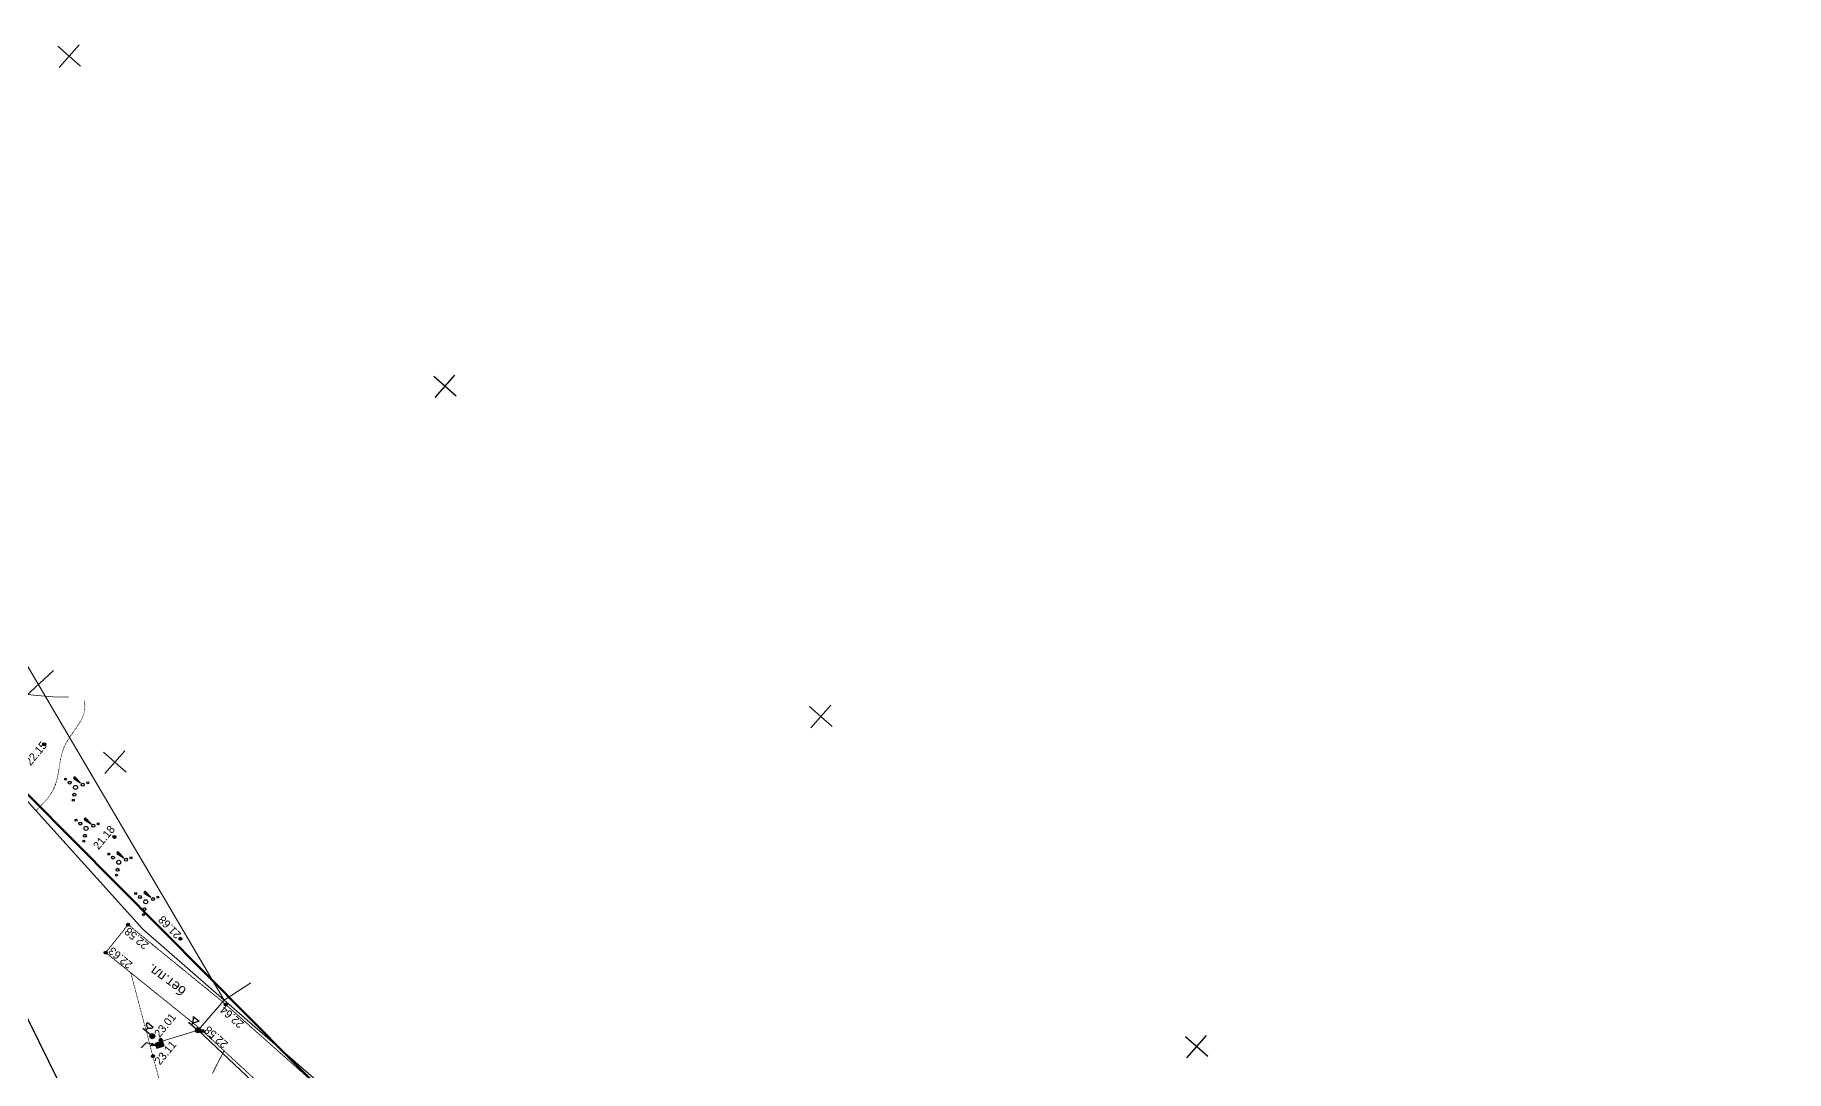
# Model space of a CAD drawing. Header units: millimetres. Extents: x -2893842 to -949497, y -1203244 to 262218.
# Drawn here: x -2119264 to -1944261, y -49306 to 54241 of the extents above; entities that cross this region are included whole.
import ezdxf

# ---------------------------------------------------------------- set-up
doc = ezdxf.new("R2010")
doc.units = ezdxf.units.MM
doc.linetypes.add('g5_01_5x1_5', pattern=[1.5, 0.75, -0.75])
doc.linetypes.add('g5_366', pattern=[0.85, 0.1, -0.75])
doc.layers.get('0').update_dxf_attribs({"lineweight": 5})
for name, color, linetype in [('!!!_ Размеры', 7, 'Continuous'), ('02_сетка', 253, 'Continuous'), ('07_Объекты электропередачи', 253, 'Continuous'), ('10_Границы покрытий и угодий', 253, 'Continuous'), ('12_Рельеф', 253, 'Continuous'), ('13_Растительность', 253, 'Continuous'), ('14_Ограждения', 253, 'Continuous'), ('19_Горизонтали', 253, 'Continuous'), ('30_Канализация', 253, 'Continuous'), ('61_Отметки высоты поверхности', 253, 'Continuous'), ('65_Границы', 253, 'Continuous')]:
    doc.layers.add(name, color=color, linetype=linetype)
doc.styles.add('LIKE17', font='d431.shx')
doc.styles.add('LIKE36', font='pragmai.shx')
doc.styles.add('Line_GUGK', font='')
doc.styles.get('Line_GUGK').set_extended_font_data('Bm431', italic=True)
doc.linetypes.add('g5_122_kl', pattern='A,1,-1,1.5,-0.4,["Кл",Line_GUGK,S=1,R=0,X=0,Y=-0.5],-2.4,1.5,-1,4,-1,4,-1,3', length=21.8)
doc.linetypes.add('g5_122_kn', pattern='A,1,-1,1.5,-0.4,["Кн",Line_GUGK,S=1,R=0,X=0,Y=-0.5],-2.4,1.5,-1,4,-1,4,-1,3', length=21.8)
doc.linetypes.add('g5_332', pattern='A,0.001,[18,GUGK_2005.shx,S=10,R=180,X=0,Y=0],0.5', length=0.501)
doc.linetypes.add('g5_476_2b', pattern='A,2.75,-0.25,[27,GUGK_2005.shx,S=1,R=0,X=0,Y=0],-0.25,2.75', length=6)

# ---------------------------------------------------------------- blocks, each defined once
blk = doc.blocks.new('BL_333')
at = {"color": 0}
for p, q in [((-3, 0), (3, 0)), ((0, -3), (0, 3))]:
    blk.add_line(p, q, dxfattribs=at)
blk = doc.blocks.new('g5_330')
blk.add_hatch(color=0).paths.add_polyline_path([(-0.15, 0, 1), (0.15, 0, 1)])
at = {"color": 0}
blk.add_circle((0, 0), 0.15, dxfattribs=at)
blk = doc.blocks.new('g5_111_3b')
h = blk.add_hatch(color=0)
edge = h.paths.add_edge_path()
edge.add_arc((0, 0), 0.25, 0, 360)
at = {"color": 0}
for points in [[(0, 1.25), (0, 0.25)], [(0.25, 0.875), (0, 0.875)], [(0.75, 1.25), (0.25, 0.875), (0.75, 0.5)], [(0.75, 1.25), (0.75, 0.5)]]:
    blk.add_lwpolyline(points, dxfattribs=at)
blk.add_circle((0, 0), 0.25, dxfattribs=at)
blk = doc.blocks.new('g5_113c')
blk.add_hatch(color=255).paths.add_polyline_path([(-0.33, 0.03), (0.33, 0.03), (0.33, 0.47), (-0.33, 0.47)])
at = {"color": 0}
blk.add_lwpolyline([(-0.38, 0), (0.38, 0), (0.38, 0.5), (-0.38, 0.5)], close=True, dxfattribs=at)
blk = doc.blocks.new('g5_113b')
blk.add_hatch(color=0).paths.add_polyline_path([(0, 0), (0.07, 0.48), (0.29, 0.39)])
at = {"color": 0}
blk.add_lwpolyline([(0.18, 0.44), (0.38, 0.96), (-0.09, 1.5)], dxfattribs=at)
blk.add_lwpolyline([(0, 0), (0.07, 0.48), (0.29, 0.39)], close=True, dxfattribs=at)
blk = doc.blocks.new('g5_111_1b')
h = blk.add_hatch(color=0)
edge = h.paths.add_edge_path()
edge.add_arc((0, 0), 0.25, 0, 360)
at = {"color": 0}
for points in [[(0, 1.25), (0, 0.25)], [(0.38, 0.88), (0, 0.88)]]:
    blk.add_lwpolyline(points, dxfattribs=at)
blk.add_lwpolyline([(0.75, 0.5), (0.7, 0.5), (0.65, 0.51), (0.6, 0.53), (0.56, 0.55), (0.51, 0.58), (0.48, 0.62), (0.44, 0.66), (0.42, 0.7), (0.4, 0.75), (0.38, 0.8), (0.38, 0.85), (0.38, 0.88), (0.38, 0.9), (0.38, 0.95), (0.4, 1), (0.42, 1.05), (0.44, 1.09), (0.48, 1.13), (0.51, 1.17), (0.56, 1.2), (0.6, 1.22), (0.65, 1.24), (0.7, 1.25), (0.75, 1.25)], close=True, dxfattribs=at)
blk.add_circle((0, 0), 0.25, dxfattribs=at)
blk = doc.blocks.new('g5_396_2')
h = blk.add_hatch(color=0)
h.paths.add_polyline_path([(-0.1, 1.3, 1), (0.1, 1.3, 1)])
h.paths.add_polyline_path([(0.15, 0.75, 1), (-0.15, 0.75, 1)])
h.paths.add_polyline_path([(0.52, -0.39, 1), (0.82, -0.39, 1)])
h.paths.add_polyline_path([(1.23, -0.65, 1), (1.03, -0.65, 1)])
h.paths.add_polyline_path([(-0.8, -0.38, 1), (-0.5, -0.38, 1)])
h.paths.add_polyline_path([(-1.03, -0.65, 1), (-1.23, -0.65, 1)])
h = blk.add_hatch(color=0)
edge = h.paths.add_edge_path()
edge.add_line((0.57, 0.66), (0.67, -0.09))
edge.add_line((0.67, -0.09), (0.77, 0.66))
edge.add_arc((0.67, 0.66), 0.1, 0, 180)
at = {"color": 0}
blk.add_lwpolyline([(0.57, 0.66), (0.67, -0.09), (0.77, 0.66, 1)], format="xyb", close=True, dxfattribs=at)
for centre, radius in [((0, 0), 0.2), ((0, 0.75), 0.15), ((0, 1.3), 0.1), ((-1.13, -0.65), 0.1), ((-0.65, -0.38), 0.15), ((0.67, -0.39), 0.15), ((1.13, -0.65), 0.1)]:
    blk.add_circle(centre, radius, dxfattribs=at)
blk = doc.blocks.new('Топо_07.04.17')
at = {"layer": '02_сетка', "linetype": 'Continuous'}
for p, q in [((-169132, 184110), (-166910, 186127)), ((-167013, 184008), (-169029, 186229)), ((-135528, 147087), (-133306, 149103)), ((-133409, 146984), (-135425, 149206)), ((-170433, 113380), (-172449, 115601)), ((-172551, 113483), (-170330, 115499)), ((-101923, 110063), (-99702, 112079)), ((-99805, 109960), (-101821, 112182)), ((-68319, 73039), (-66098, 75056)), ((-66200, 72937), (-68217, 75158))]:
    blk.add_line(p, q, dxfattribs=at)
at = {"layer": '10_Границы покрытий и угодий', "linetype": 'g5_366', "lineweight": 20}
for points in [[(-179829, 110580), (-179434, 110871), (-179014, 111206), (-178590, 111587), (-178311, 111875), (-177963, 112303), (-177712, 112692), (-177559, 112987), (-177370, 113445), (-177207, 113934), (-177035, 114537), (-176876, 115102), (-176694, 115676), (-176565, 116016), (-176385, 116411), (-176064, 116943), (-175761, 117339), (-175416, 117736), (-174998, 118197), (-174729, 118501), (-174386, 118933), (-174204, 119203), (-174053, 119474), (-173934, 119751), (-173838, 120084), (-173791, 120369), (-173772, 120581), (-173764, 120985)], [(-117414, -44306), (-136615, -31043), (-159493, 7293), (-172231, 93400)]]:
    blk.add_lwpolyline(points, dxfattribs=at)
at = {"layer": '10_Границы покрытий и угодий', "linetype": 'g5_01_5x1_5', "lineweight": 20}
blk.add_lwpolyline([(-111482, 39772), (-113256, 36487), (-133094, 48972), (-166000, 87094), (-174486, 95682), (-171950, 98200), (-163412, 89461), (-128985, 51092)], close=True, dxfattribs=at)
at = {"layer": '12_Рельеф', "linetype": 'g5_332', "lineweight": 20}
blk.add_lwpolyline([(-175302, 121476), (-176855, 121685), (-178393, 121994), (-179334, 122206)], dxfattribs=at)
at = {"layer": '14_Ограждения', "linetype": 'g5_476_2b', "lineweight": 20}
for points in [[(-214737, 178310), (-212820, 168375), (-207596, 154307), (-202262, 142861), (-199843, 138526), (-170528, 97594), (-163251, 89607), (-166184, 86925), (-170208, 86174)], [(-160418, 91031), (-163251, 89607), (-179946, 127125)], [(-163251, 89607), (-134974, 58769), (-133121, 48577), (-122028, 54003), (-115807, 57433), (-107568, 44898), (-104414, 38094), (-102311, 33557), (-97794, 26479), (-97936, 21318)], [(-166184, 86925), (-155436, 74166), (-151117, 65377), (-149532, 60657), (-145955, 54247), (-140903, 45098), (-135850, 47551), (-133165, 48936)]]:
    blk.add_lwpolyline(points, dxfattribs=at)
at = {"layer": '19_Горизонтали', "linetype": 'Continuous', "lineweight": 20}
blk.add_lwpolyline([(-165244, 82509), (-165015, 82856), (-164833, 83125), (-164672, 83360), (-164390, 83772), (-164199, 84053), (-164199, 84053), (-163907, 84497), (-163843, 84596)], dxfattribs=at)
at = {"layer": '30_Канализация', "linetype": 'g5_122_kn', "lineweight": 30}
blk.add_lwpolyline([(-153727, -138821), (-81307, -132515), (-77556, -126991), (-144137, -35845), (-161010, -11008), (-165739, -1163), (-169992, 9549), (-171527, 16896), (-175584, 46600), (-179302, 76381), (-180579, 83308), (-188423, 105128), (-197868, 118889), (-188330, 132253)], dxfattribs=at)
at = {"layer": '30_Канализация', "linetype": 'g5_122_kl', "lineweight": 30}
blk.add_lwpolyline([(-183622, 119044), (-176496, 124300)], dxfattribs=at)
at = {"layer": '65_Границы', "color": 1, "linetype": 'Continuous', "lineweight": 50}
blk.add_polyline3d([(-184159, 116945, 0), (-164841, 92507, 0), (-145751, 68348, 0), (-136895, 51727, -67200), (-137772, 51311, -67200), (-136096, 48162, -67200), (-135974, 48252, -67200), (-135384, 46834, -67200), (-127120, 23929, -67200), (-108110, 3237, -67200), (-72656, -22945, -67200), (-55400, -36031, -67200), (-49490, -48909, -67200), (-50198, -61668, -67200), (-42710, -66533, -67200), (-33064, -133395, -67200), (-33388, -150412, -67200)], dxfattribs=at)
at = {"layer": '02_сетка', "xscale": 500.0000000002746, "yscale": 500.0000000002746, "zscale": 500.0000000002746, "rotation": 42.22816425403256}
for p in [(-168021, 185119), (-134417, 148095), (-171441, 114491), (-100813, 111071)]:
    blk.add_blockref('BL_333', p, dxfattribs=at)
at = {"layer": '07_Объекты электропередачи', "linetype": 'Continuous', "lineweight": 20}
for name, p, xscale, yscale, zscale, rotation in [('g5_111_1b', (-170800, 86851, -67200), 999.9999999999995, 999.9999999999995, 999.9999999999995, 43.98139083737546), ('g5_111_3b', (-166184, 86925, -67200), 999.9999999999995, 999.9999999999995, 999.9999999999995, 43.98139083737546), ('g5_113b', (-170534, 85866, -67200), 999.999999999999, 999.999999999999, 999.999999999999, 88.43677730014478), ('g5_113c', (-170208, 86174, -67200), 1000.000000000001, 1000.000000000001, 1000.000000000001, 189.9882575686735)]:
    blk.add_blockref(name, p, dxfattribs=dict(at, xscale=xscale, yscale=yscale, zscale=zscale, rotation=rotation))
at = {"layer": '13_Растительность', "linetype": 'Continuous', "lineweight": 20, "xscale": 999.9999999999995, "yscale": 999.9999999999995, "zscale": 999.9999999999995, "rotation": 43.98139083737546}
for p in [(-175626, 112431, -67200), (-175041, 108239, -67200), (-172175, 104500, -67200), (-169943, 100277, -67200)]:
    blk.add_blockref('g5_396_2', p, dxfattribs=at)
at = {"layer": '61_Отметки высоты поверхности', "linetype": 'Continuous', "lineweight": 20, "xscale": 999.9999999999995, "yscale": 999.9999999999995, "zscale": 999.9999999999995, "rotation": 43.98139083737546}
for p in [(-178253, 117059, -67200), (-172322, 107066, -67200), (-171950, 98200, -67200), (-166912, 96213, -67200), (-174486, 95682, -67200), (-163152, 89171, -67200), (-169998, 86398, -67200), (-165732, 86784, -67200), (-170969, 84871, -67200)]:
    blk.add_blockref('g5_330', p, dxfattribs=at)
at = {"layer": '10_Границы покрытий и угодий', "linetype": 'Continuous', "lineweight": 15, "style": 'LIKE36'}
blk.add_text('бет.пл.', height=1000, rotation=137.2141, dxfattribs=at).set_placement((-166803, 91149, -67200))
at = {"layer": '61_Отметки высоты поверхности', "linetype": 'Continuous', "lineweight": 15, "style": 'LIKE17'}
for s, rotation, p in [('22.15', 43.98139, (-179851, 115032, -67200)), ('21.18', 43.98139, (-174051, 105921, -67200)), ('21.68', 128.01039, (-166717, 96663, -67200)), ('22.58', 133.84603, (-170055, 96054, -67200)), ('22.63', 133.84603, (-171875, 94293, -67200)), ('23.01', 43.98139, (-170100, 86586, -13060)), ('22.64', 131.94283, (-161491, 87125, -67200)), ('23.11', 43.98139, (-170374, 83850, -67200)), ('22.58', 131.94283, (-163294, 85308, -67200))]:
    blk.add_text(s, height=800, rotation=rotation, dxfattribs=at).set_placement(p)

msp = doc.modelspace()

# ---------------------------------------------------------------- linework, layer by layer
at = {"layer": '65_Границы', "color": 1, "linetype": 'Continuous', "lineweight": 50}
msp.add_polyline3d([(-2124204.57606, -17433.80252, 0), (-2102255.17766, -39539.20479, 0), (-2080564.27395, -61392.25713, 0), (-2069891.45722, -76909.7306, -67199.99998), (-2070716.2749, -77421.76163, -67199.99998), (-2068695.38027, -80361.36788, -67199.99998), (-2068584.45122, -80258.43711, -67199.99998), (-2067838.33745, -81600.75385, -67199.99998), (-2057046.15702, -103428.69104, -67199.99998), (-2035825.28193, -121846.03776, -67199.99998), (-1997646.15137, -143865.44942, -67199.99998), (-1979024.34828, -154923.35834, -67199.99998), (-1971700.92442, -167052.68078, -67199.99998), (-1970966.07003, -179810.93258, -67199.99998), (-1962977.70287, -183800.43006, -67199.99998), (-1945857.51876, -249149.45833, -67199.99998), (-1944261.29305, -266094.51553, -67199.99998)], dxfattribs=at)

# ---------------------------------------------------------------- block references
at = {"layer": '!!!_ Размеры', "color": 1, "lineweight": 0, "rotation": 6.471407436947433}
msp.add_blockref('Топо_07.04.17', (-1928038.79367, -112877.83782), dxfattribs=at)

doc.saveas('drawing.dxf')
